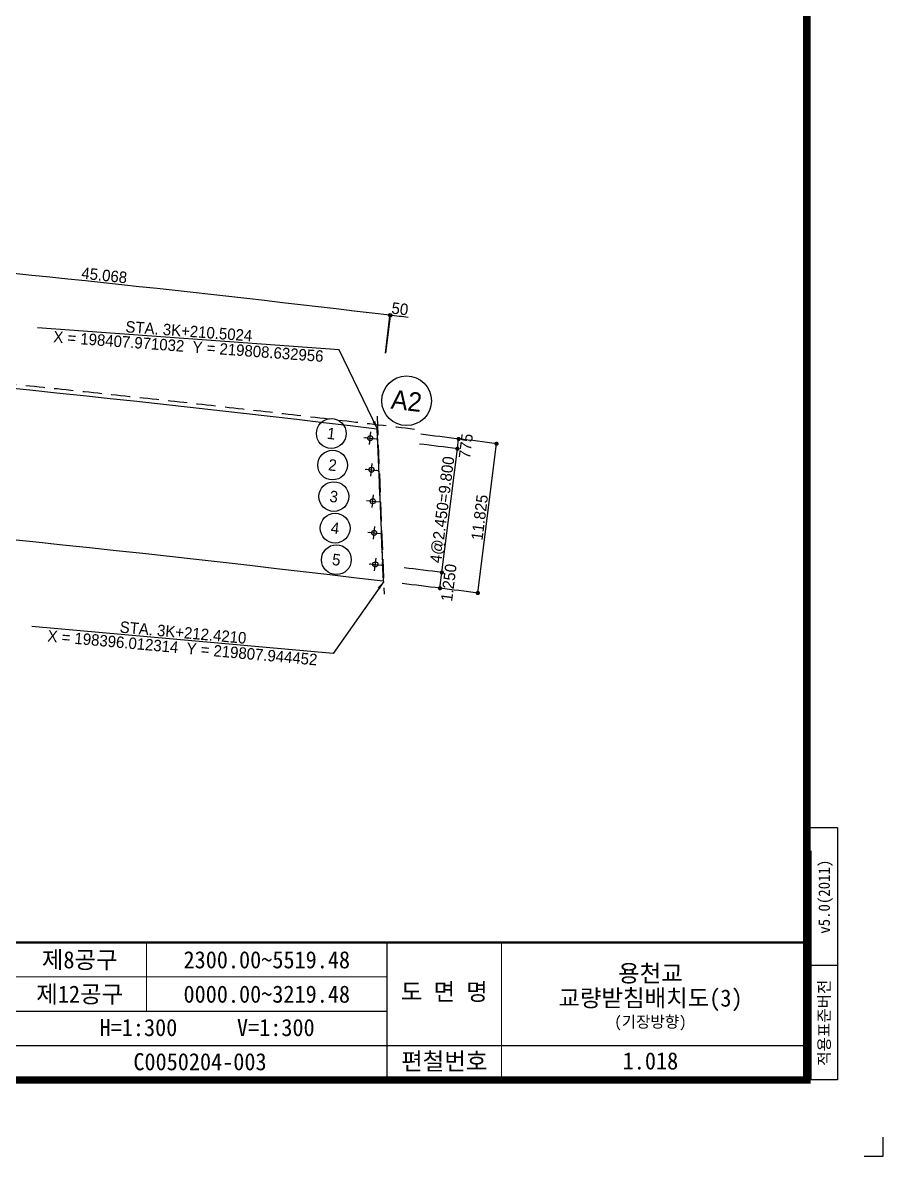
# Model space of a CAD drawing. Header units: feet. Extents: x 0 to 252300, y 0 to 178200.
# Drawn here: x 184667 to 252300, y 0 to 89100 of the extents above; entities that cross this region are included whole.
import ezdxf
from ezdxf.enums import TextEntityAlignment as Align

# ---------------------------------------------------------------- set-up
doc = ezdxf.new("R2010")
doc.units = ezdxf.units.FT
doc.header["$LTSCALE"] = 3000
doc.header["$MEASUREMENT"] = 0
doc.linetypes.add('A-DASHD01', pattern=[0.75, 0.5, -0.25])
for name, color, linetype in [('CS-CNTL', 1, 'A-DASHD01'), ('CS-CONC-LEAN', 3, 'CONTINUOUS'), ('CS-CONC-MAJR', 4, 'CONTINUOUS'), ('CS-DIML', 1, 'CONTINUOUS'), ('CS-DIMT', 3, 'CONTINUOUS'), ('CS-MISC', 3, 'CONTINUOUS'), ('CS-SYMB', 3, 'CONTINUOUS'), ('CX-BORD', 3, 'CONTINUOUS'), ('CX-BORD-LIN1', 4, 'CONTINUOUS'), ('CX-BORD-LIN2', 3, 'CONTINUOUS'), ('CX-BORD-TEX2', 7, 'CONTINUOUS'), ('CX-BORD-TEX3', 6, 'CONTINUOUS'), ('CX-MISC', 2, 'CONTINUOUS'), ('CZ-TEX2', 3, 'CONTINUOUS')]:
    doc.layers.add(name, color=color, linetype=linetype)
doc.styles.add('A_STANDARD', font='')
doc.styles.add('TB_TEXT', font='')
doc.styles.add('TB_WBTXT', font='')
doc.styles.add('TB_WMTXT', font='')
doc.styles.get('A_STANDARD').set_extended_font_data('Dotum')
doc.styles.get('TB_TEXT').set_extended_font_data('DotumChe')
doc.styles.get('TB_WBTXT').set_extended_font_data('Dotum')
doc.styles.get('TB_WMTXT').set_extended_font_data('DotumChe')

# ---------------------------------------------------------------- blocks, each defined once
blk = doc.blocks.new('CXBLKA1')
at = {"layer": 'CX-BORD-LIN1', "const_width": 2}
blk.add_lwpolyline([(796, 0), (0, 0), (0, 554), (796, 554)], close=True, dxfattribs=at)
at = {"layer": 'CX-BORD-LIN1'}
for points, const_width in [([(796, 36), (0, 36)], 0.6), ([(686, 0), (686, 36)], 0.3)]:
    blk.add_lwpolyline(points, dxfattribs=dict(at, const_width=const_width))
at = {"layer": 'CX-BORD-LIN2'}
for p, q in [((804, 66.03), (796, 66.03)), ((804, 66.03), (804, 0)), ((797, 60), (797, 0)), ((804, 30), (796, 30)), ((804, 0), (797, 0))]:
    blk.add_line(p, q, dxfattribs=at)
at = {"layer": 'CX-BORD-LIN2', "const_width": 0.3}
for points in [[(623, 18), (623, 36)], [(716, 0), (716, 36)], [(686, 27), (558, 27)], [(686, 18), (558, 18)], [(796, 9), (558, 9)]]:
    blk.add_lwpolyline(points, dxfattribs=at)
at = {"layer": 'CX-MISC'}
blk.add_lwpolyline([(811, -20), (816, -20), (816, -15)], dxfattribs=at)
at = {"layer": 'CX-BORD-LIN1', "style": 'TB_TEXT'}
for tag, height, p in [('TR_RNUM5', 3, (285.11, 32.64)), ('TR_RDAT5', 3.5, (317.5, 33)), ('TR_DGN5', 3.5, (451.12, 33)), ('TR_CHK5', 3.5, (491.12, 33)), ('TR_APP5', 3.5, (531.12, 33)), ('TR_RNUM4', 3, (285.11, 26.64)), ('TR_RDAT4', 3.5, (317.5, 27)), ('TR_DGN4', 3.5, (451.12, 27)), ('TR_CHK4', 3.5, (491.12, 27)), ('TR_APP4', 3.5, (531.12, 27)), ('TR_RNUM3', 3, (285.11, 20.64)), ('TR_RDAT3', 3.5, (317.5, 21)), ('TR_DGN3', 3.5, (451.12, 21)), ('TR_CHK3', 3.5, (491.12, 21)), ('TR_APP3', 3.5, (531.12, 21)), ('TR_RNUM2', 3, (285.11, 14.64)), ('TR_RDAT2', 3.5, (317.5, 15)), ('TR_DGN2', 3.5, (451.12, 15)), ('TR_CHK2', 3.5, (491.12, 15)), ('TR_APP2', 3.5, (531.12, 15)), ('TR_RNUM1', 3, (285.11, 8.64)), ('TR_RDAT1', 3.5, (317.5, 9)), ('TR_DGN1', 3.5, (451.12, 9)), ('TR_CHK1', 3.5, (491.12, 9)), ('TR_APP1', 3.5, (531.12, 9))]:
    blk.add_attdef(tag, text='', height=height, dxfattribs=at).set_placement(p, align=Align.MIDDLE_CENTER)
for tag, p in [('TR_RCON5', (342.3, 33)), ('TR_RCON4', (342.3, 27)), ('TR_RCON3', (342.3, 21)), ('TR_RCON2', (342.3, 15)), ('TR_RCON1', (342.3, 9))]:
    blk.add_attdef(tag, text='', height=3.5, dxfattribs=at).set_placement(p, align=Align.MIDDLE_LEFT)
at = {"layer": 'CX-BORD-LIN2', "style": 'TB_TEXT'}
blk.add_text('적용표준버전', height=3, rotation=90, dxfattribs=at).set_placement((800.5, 15), align=Align.MIDDLE_CENTER)
blk.add_attdef('TD_VERSION', text='', height=3, rotation=90, dxfattribs=at).set_placement((800.5, 48.01), align=Align.MIDDLE_CENTER)
at = {"layer": 'CX-BORD-TEX2', "style": 'TB_WMTXT'}
for tag, height, p in [('TB_CNAME', 5, (15.34, 531.83)), ('TB_CSCOP', 4, (16.63, 523.83))]:
    blk.add_attdef(tag, text='', height=height, dxfattribs=at).set_placement(p, align=Align.BOTTOM_LEFT)
at = {"layer": 'CX-BORD-TEX2', "style": 'TB_WBTXT'}
for tag, height, p in [('TB_MTITIL', 10, (398, 533.33)), ('TB_STITL', 7, (398, 518.33))]:
    blk.add_attdef(tag, text='', height=height, dxfattribs=at).set_placement(p, align=Align.MIDDLE_CENTER)
at = {"layer": 'CX-BORD-TEX3', "style": 'TB_TEXT'}
for s, p in [('도 면 명', (701, 23.19)), ('편철번호', (701, 5))]:
    blk.add_text(s, height=4.5, dxfattribs=at).set_placement(p, align=Align.MIDDLE)
for tag, height, p in [('TD_LNDST', 4.5, (215, 31.5)), ('TD_DSECT', 4.5, (605.5, 31.5)), ('TD_DDIST', 4.5, (654.5, 31.5)), ('TD_DNAME_TOP', 4.5, (755, 27.96)), ('TD_CSECT', 4.5, (605.5, 22.5)), ('TD_CDIST', 4.5, (654.5, 22.5)), ('TD_DNAME_MAIN', 4.5, (755, 21.47)), ('TD_CCOMP', 4.5, (215, 13.59)), ('TD_HSCAL', 4.5, (620.88, 13.75)), ('TD_VSCAL', 4.5, (656.86, 13.75)), ('TD_DNAME_BOT', 3, (755, 15.25)), ('TD_FIELD', 4.5, (180, 5.13)), ('TD_CSTEP', 4.5, (250.74, 5.13)), ('TD_DWGCODE', 4.5, (637, 4.79)), ('TD_DWGNO', 4.5, (755, 5))]:
    blk.add_attdef(tag, text='', height=height, dxfattribs=at).set_placement(p, align=Align.MIDDLE_CENTER)
for tag, height, width, p in [('TD_DCOMP', 4.5, 0.95, (215, 22.59)), ('TD_CNAME', 5, 0.78, (65, 7.6))]:
    blk.add_attdef(tag, text='', height=height, dxfattribs=dict(at, width=width)).set_placement(p, align=Align.MIDDLE_CENTER)
blk = doc.blocks.new('CXDIMDT2')
at = {"layer": 'CS-MISC', "const_width": 0.5}
blk.add_lwpolyline([(0.25, 0, 1), (-0.25, 0, 1)], format="xyb", close=True, dxfattribs=at)

msp = doc.modelspace()

# ---------------------------------------------------------------- linework, layer by layer
at = {"layer": 'CS-CNTL'}
msp.add_line((212514, 58168), (213080, 44175), dxfattribs=at)
at = {"layer": 'CS-CNTL', "linetype": 'A-DASHD01'}
for p, q in [((212505, 57161), (212747, 51177)), ((212747, 51177), (212989, 45193))]:
    msp.add_line(p, q, dxfattribs=at)
at = {"layer": 'CS-CNTL'}
msp.add_arc((10295, -1630442), 1700000, 83.067986, 89.243089, dxfattribs=at)
msp.add_arc((10295, -1630442), 1700000, 83.067986, 89.243089, dxfattribs=at)
msp.add_arc((10295, -1630442), 1700000, 83.067986, 89.243089, dxfattribs=at)
at = {"layer": 'CS-CONC-LEAN'}
for p, q in [((211485, 56496), (212479, 56391)), ((211929, 55946), (212035, 56941)), ((212028, 53467), (212134, 54461)), ((211584, 54017), (212579, 53911)), ((212128, 50987), (212234, 51982)), ((211684, 51538), (212678, 51431)), ((211783, 49058), (212778, 48952)), ((212227, 48508), (212334, 49502)), ((211883, 46579), (212877, 46472)), ((212327, 46028), (212433, 47023))]:
    msp.add_line(p, q, dxfattribs=at)
for centre in [(211982, 56444), (212081, 53964), (212181, 51485), (212280, 49005), (212380, 46525)]:
    msp.add_circle(centre, 200, dxfattribs=at)
for points in [[(211485, 56496), (211629, 56431), (211485, 56496), (211639, 56530)], [(212035, 56941), (211969, 56797), (212035, 56941), (212069, 56786)], [(212479, 56391), (212325, 56357), (212479, 56391), (212335, 56456)], [(211929, 55946), (211895, 56101), (211929, 55946), (211995, 56090)], [(212134, 54461), (212069, 54317), (212134, 54461), (212168, 54307)], [(211584, 54017), (211728, 53952), (211584, 54017), (211739, 54051)], [(212028, 53467), (211995, 53621), (212028, 53467), (212094, 53611)], [(212579, 53911), (212424, 53877), (212579, 53911), (212435, 53977)], [(212234, 51982), (212168, 51838), (212234, 51982), (212268, 51827)], [(211684, 51538), (211828, 51472), (211684, 51538), (211838, 51572)], [(212128, 50987), (212094, 51142), (212128, 50987), (212193, 51131)], [(212678, 51431), (212524, 51398), (212678, 51431), (212534, 51497)], [(211783, 49058), (211927, 48993), (211783, 49058), (211938, 49092)], [(212334, 49502), (212268, 49358), (212334, 49502), (212367, 49348)], [(212778, 48952), (212623, 48918), (212778, 48952), (212634, 49018)], [(212227, 48508), (212193, 48662), (212227, 48508), (212293, 48652)], [(211883, 46579), (212027, 46513), (211883, 46579), (212037, 46612)], [(212433, 47023), (212368, 46879), (212433, 47023), (212467, 46868)], [(212877, 46472), (212723, 46438), (212877, 46472), (212733, 46538)], [(212327, 46028), (212293, 46183), (212327, 46028), (212392, 46172)]]:
    msp.add_solid(points, dxfattribs=at)
at = {"layer": 'CS-CONC-MAJR'}
for p, q in [((212505, 57161), (212747, 51177)), ((212747, 51177), (212989, 45193))]:
    msp.add_line(p, q, dxfattribs=at)
for radius, start, end in [(1699675, 83.167332, 87.720369), (1687850, 83.102678, 87.688222)]:
    msp.add_arc((10295, -1630442), radius, start, end, dxfattribs=at)
at = {"layer": 'CS-DIML'}
for p, q in [((213167, 63125), (213541, 66253)), ((213217, 63119), (213591, 66247)), ((209536, 63391), (185839, 65118)), ((212555, 57156), (209536, 63391)), ((217002, 56622), (217002, 56622)), ((217002, 56622), (217002, 56622)), ((217002, 56622), (217002, 56622)), ((218832, 55612), (218928, 56381)), ((218832, 55612), (218928, 56381)), ((218832, 55612), (218928, 56381)), ((217614, 45888), (218832, 55612)), ((217614, 45888), (218832, 55612)), ((217614, 45888), (218832, 55612)), ((220436, 44275), (221905, 56008)), ((220436, 44275), (221905, 56008)), ((220436, 44275), (221905, 56008)), ((221368, 55295), (221368, 55295)), ((221368, 55295), (221368, 55295)), ((221368, 55295), (221368, 55295)), ((217459, 44648), (217614, 45888)), ((217459, 44648), (217614, 45888)), ((217459, 44648), (217614, 45888)), ((220150, 45571), (220150, 45571)), ((220150, 45571), (220150, 45571)), ((220150, 45571), (220150, 45571)), ((213039, 45187), (209055, 39518)), ((209055, 39518), (185389, 41630))]:
    msp.add_line(p, q, dxfattribs=at)
for centre, radius, start, end in [((10295, -1630442), 1708675, 83.169096, 84.688041), ((10295, -1630442), 1708675, 83.120332, 83.169096), ((5833, -1629884), 1699675, 82.797637, 82.89876), ((5833, -1629884), 1699675, 82.797637, 82.89876), ((5833, -1629884), 1699675, 82.797637, 82.89876), ((10124, -1619754), 1689100, 82.797227, 82.89876), ((5833, -1629884), 1698900, 82.797607, 82.89876), ((5833, -1629884), 1698900, 82.797607, 82.89876), ((5833, -1629884), 1698900, 82.797607, 82.89876), ((5833, -1629884), 1689100, 82.797227, 82.89876), ((5833, -1629884), 1689100, 82.797227, 82.89876), ((5833, -1629884), 1689100, 82.797227, 82.89876), ((5678, -1631123), 1689100, 82.797227, 82.89876), ((8654, -1631496), 1689100, 82.797227, 82.89876)]:
    msp.add_arc(centre, radius, start, end, dxfattribs=at)
for points in [[(212555, 57156), (212168, 57702), (212555, 57156), (212366, 57798)], [(213039, 45187), (212749, 44584), (213039, 45187), (212569, 44710)]]:
    msp.add_solid(points, dxfattribs=at)
at = {"layer": 'CS-SYMB'}
for centre in [(208921, 56810), (209021, 54331), (209120, 51851), (209220, 49372), (209319, 46892)]:
    msp.add_circle(centre, 1170, dxfattribs=at)
at = {"layer": 'CZ-TEX2'}
msp.add_circle((214836, 59381), 1950, dxfattribs=at)

# ---------------------------------------------------------------- block references
at = {"layer": 'CS-SYMB', "xscale": 330.0000000000001, "yscale": 330.0000000000001, "zscale": 330.0000000000001, "rotation": 5.611486999999999}
for p in [(213524, 66104), (213524, 66104), (213573, 66098), (218928, 56381), (218928, 56381), (218928, 56381), (221905, 56008), (221905, 56008), (221905, 56008), (218832, 55612), (218832, 55612), (218832, 55612), (218832, 55612), (218832, 55612), (218832, 55612), (217614, 45888), (217614, 45888), (217614, 45888), (217614, 45888), (217614, 45888), (217614, 45888), (217459, 44648), (217459, 44648), (217459, 44648), (220436, 44275), (220436, 44275), (220436, 44275)]:
    msp.add_blockref('CXDIMDT2', p, dxfattribs=at)
at = {"layer": 'CX-BORD'}
ref = msp.add_blockref('CXBLKA1', (7500, 6000), dxfattribs=dict(at, xscale=300, yscale=300, zscale=300))
ref.add_attrib('TD_DSECT', '제8공구', dxfattribs={"layer": 'CX-BORD-TEX3', "height": 1350, "style": 'TB_TEXT'}).set_placement((189150, 15450), align=Align.MIDDLE_CENTER)
ref.add_attrib('TD_DDIST', '2300.00~5519.48', dxfattribs={"layer": 'CX-BORD-TEX3', "height": 1350, "style": 'TB_TEXT'}).set_placement((203850, 15450), align=Align.MIDDLE_CENTER)
ref.add_attrib('TD_CSECT', '제12공구', dxfattribs={"layer": 'CX-BORD-TEX3', "height": 1350, "style": 'TB_TEXT'}).set_placement((189150, 12750), align=Align.MIDDLE_CENTER)
ref.add_attrib('TD_CDIST', '0000.00~3219.48', dxfattribs={"layer": 'CX-BORD-TEX3', "height": 1350, "style": 'TB_TEXT'}).set_placement((203850, 12750), align=Align.MIDDLE_CENTER)
ref.add_attrib('TD_DNAME_MAIN', '교량받침배치도(3)', dxfattribs={"layer": 'CX-BORD-TEX3', "height": 1350, "style": 'TB_TEXT'}).set_placement((234000, 12442), align=Align.MIDDLE_CENTER)
ref.add_attrib('TD_DNAME_TOP', '용천교', dxfattribs={"layer": 'CX-BORD-TEX3', "height": 1350, "style": 'TB_TEXT'}).set_placement((234000, 14387), align=Align.MIDDLE_CENTER)
ref.add_attrib('TD_DNAME_BOT', '(기장방향)', dxfattribs={"layer": 'CX-BORD-TEX3', "height": 900, "style": 'TB_TEXT'}).set_placement((234000, 10575), align=Align.MIDDLE_CENTER)
ref.add_attrib('TD_HSCAL', 'H=1:300', dxfattribs={"layer": 'CX-BORD-TEX3', "height": 1350, "style": 'TB_TEXT'}).set_placement((193765, 10125), align=Align.MIDDLE_CENTER)
ref.add_attrib('TD_VSCAL', 'V=1:300', dxfattribs={"layer": 'CX-BORD-TEX3', "height": 1350, "style": 'TB_TEXT'}).set_placement((204558, 10125), align=Align.MIDDLE_CENTER)
ref.add_attrib('TD_DWGCODE', 'C0050204-003', dxfattribs={"layer": 'CX-BORD-TEX3', "height": 1350, "style": 'TB_TEXT'}).set_placement((198600, 7437), align=Align.MIDDLE_CENTER)
ref.add_attrib('TD_DWGNO', '1.018', dxfattribs={"layer": 'CX-BORD-TEX3', "height": 1350, "style": 'TB_TEXT'}).set_placement((234000, 7501), align=Align.MIDDLE_CENTER)
ref.add_attrib('TD_VERSION', 'v5.0(2011)', dxfattribs={"layer": 'CX-BORD-LIN2', "height": 900, "rotation": 90, "style": 'TB_TEXT'}).set_placement((247650, 20404), align=Align.MIDDLE_CENTER)

# ---------------------------------------------------------------- texts
at = {"layer": 'CS-DIMT', "style": 'A_STANDARD'}
for s, rotation, p in [('45.068', 353.92857, (191034, 68798)), ('50', 353.14471, (214263, 66166)), ('STA. 3K+210.5024', 355.83239, (197696, 64405)), ('775', 442.86306, (219938, 55765)), ('775', 442.86306, (219938, 55765)), ('775', 442.86306, (219938, 55765)), ('4@2.450=9.800', 442.86306, (218074, 50769)), ('4@2.450=9.800', 442.86306, (218074, 50769)), ('4@2.450=9.800', 442.86306, (218074, 50769)), ('11.825', 442.86306, (221022, 50160)), ('11.825', 442.86306, (221022, 50160)), ('11.825', 442.86306, (221022, 50160)), ('1.250', 442.86306, (218594, 45036)), ('1.250', 442.86306, (218594, 45036)), ('1.250', 442.86306, (218594, 45036)), ('STA. 3K+212.4210', 354.90199, (197233, 40724))]:
    msp.add_text(s, height=900, rotation=rotation, dxfattribs=at).set_placement(p, align=Align.CENTER)
for s, rotation, p in [('X = 198407.971032  Y = 219808.632956', 355.83239, (197726, 64102)), ('X = 198396.012314  Y = 219807.944452', 354.90199, (197265, 40420))]:
    msp.add_text(s, height=900, rotation=rotation, dxfattribs=at).set_placement(p, align=Align.TOP_CENTER)
at = {"layer": 'CS-SYMB', "style": 'A_STANDARD'}
for s, p in [('1', (208868, 56363)), ('2', (208967, 53884)), ('3', (209067, 51405)), ('4', (209166, 48925)), ('5', (209266, 46445))]:
    msp.add_text(s, height=900, rotation=353.16741, dxfattribs=at).set_placement(p, align=Align.CENTER)
at = {"layer": 'CZ-TEX2', "style": 'A_STANDARD'}
msp.add_text('A2', height=1500, rotation=353.16741, dxfattribs=at).set_placement((214747, 58636), align=Align.CENTER)

doc.saveas('drawing.dxf')
